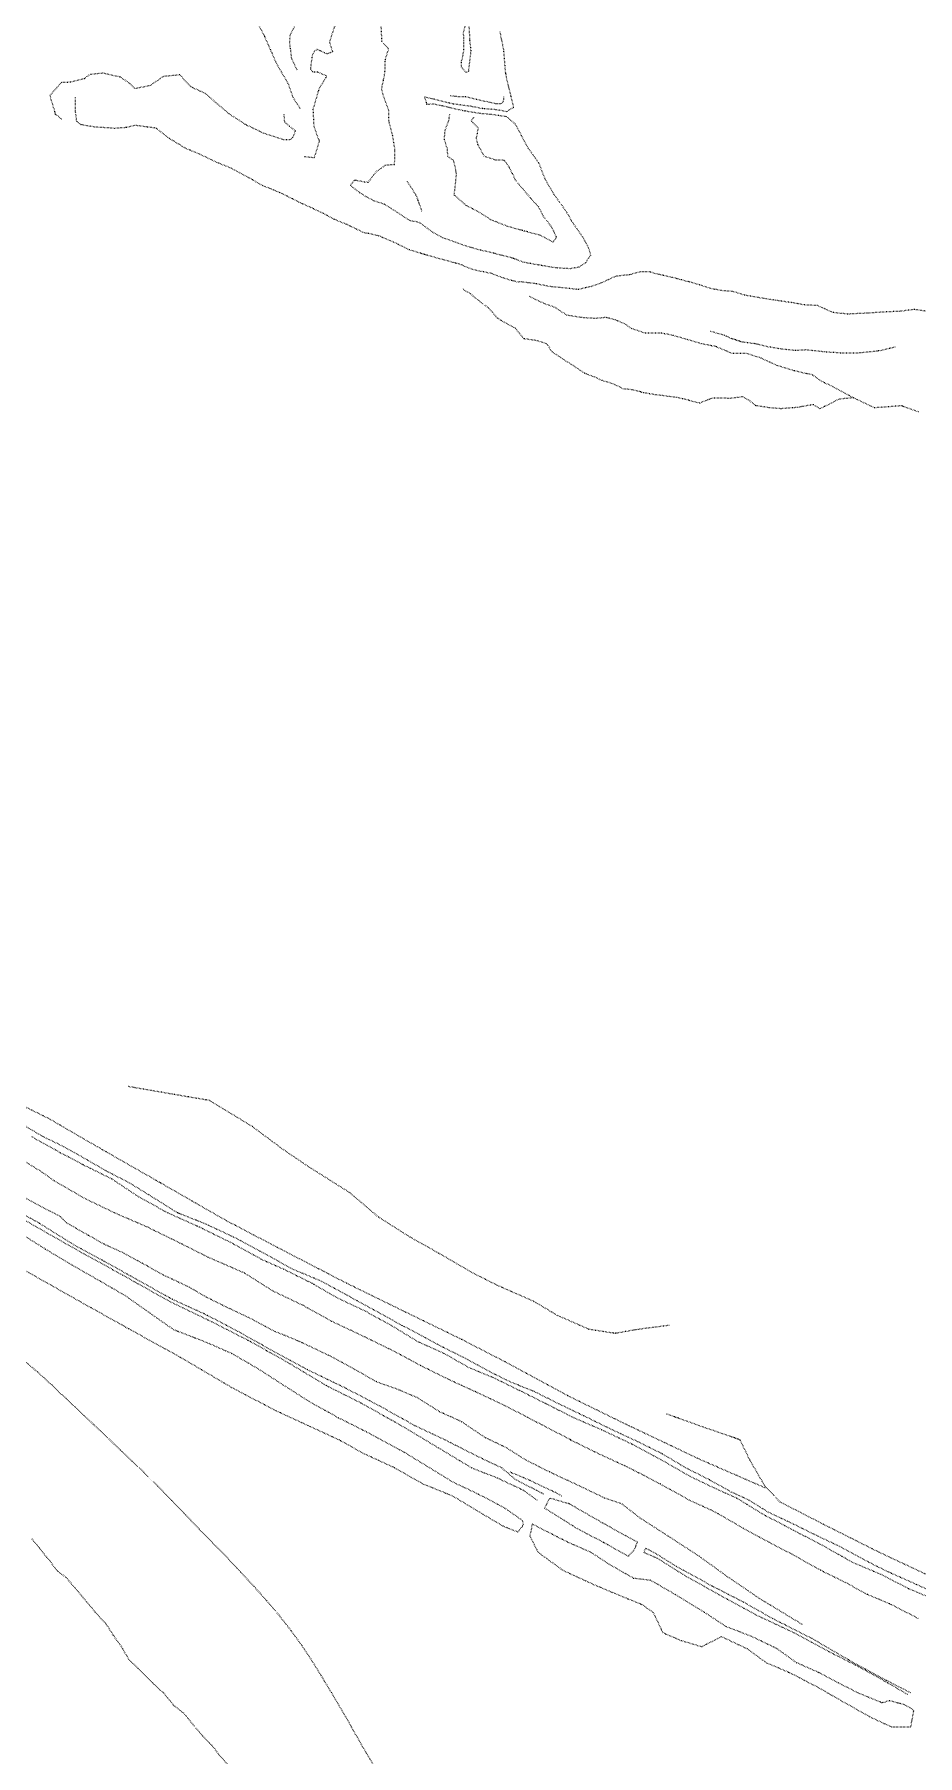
# Model space of a CAD drawing. Extents: x 682410 to 689460, y 7661803 to 7669124.
# Drawn here: x 686623.2 to 686843.2, y 7665114.4 to 7665543 of the extents above; entities that cross this region are included whole.
import ezdxf

# ---------------------------------------------------------------- set-up
doc = ezdxf.new("R2010")
doc.units = 0
doc.header["$MEASUREMENT"] = 0
doc.linetypes.add('DOT', pattern=[0.25, 0, -0.25])
doc.layers.add('02 TOE_Line', color=1, linetype='DOT', lineweight=20)

msp = doc.modelspace()

# ---------------------------------------------------------------- linework, layer by layer
at = {"layer": '02 TOE_Line'}
for points in [[(686728.42, 7665573.59, 4169.87), (686728.51, 7665571.13, 4169.18), (686728.37, 7665568.38, 4169.06), (686729.65, 7665563.97, 4169.35), (686729.99, 7665560.76, 4169.58), (686730.35, 7665556.7, 4169.77), (686730.49, 7665553.45, 4169.19), (686730.93, 7665550.25, 4169.01), (686731.34, 7665546.25, 4169.1), (686731.53, 7665543.8, 4168.9), (686731.63, 7665541.53, 4168.74), (686731.94, 7665538.92, 4168.66), (686731.48, 7665535.37, 4168.39), (686731.35, 7665533.76, 4168.37), (686730.73, 7665533.52, 4168.38), (686729.56, 7665534.91, 4168.43), (686729.63, 7665536.42, 4168.55), (686730.21, 7665538.85, 4168.69), (686730.18, 7665541.54, 4168.72), (686730.12, 7665543.61, 4168.91), (686730.62, 7665545.3, 4169.04), (686730.37, 7665547.59, 4169.14), (686730.23, 7665550.24, 4169.08), (686730.36, 7665552.95, 4169.15)], [(686688.64, 7665534.14, 4155.7), (686687.3, 7665536.94, 4155.33), (686686.99, 7665539.51, 4155.04), (686686.78, 7665540.88, 4154.74), (686686.95, 7665542.95, 4154.59), (686688.88, 7665546.71, 4154.34), (686690.06, 7665548.26, 4154.62), (686691.15, 7665550.27, 4154.79), (686693.05, 7665552.39, 4154.91), (686694.96, 7665556.09, 4155.19), (686698.29, 7665559.11, 4155.48), (686701.61, 7665560.72, 4156.13), (686704.65, 7665560.61, 4156.81), (686706.74, 7665560.87, 4157.18), (686711.02, 7665559.28, 4158.12)], [(686705.23, 7665554.04, 4156.83), (686703.43, 7665552.38, 4156.51), (686701.08, 7665548.65, 4156.35), (686697.89, 7665544.83, 4156.29), (686696.69, 7665541.04, 4156.28), (686697.49, 7665538.66, 4156.48), (686696.18, 7665538.13, 4156.43), (686695.47, 7665538.43, 4156.4), (686693.66, 7665539.26, 4156.4), (686692.81, 7665538.66, 4156.45), (686692.38, 7665537.65, 4156.48), (686691.93, 7665534.38, 4156.45), (686692.58, 7665533.71, 4156.4), (686693.68, 7665533.7, 4156.45), (686695.96, 7665532.68, 4156.65), (686695.73, 7665532.16, 4156.76), (686694.06, 7665529.42, 4156.84), (686692.59, 7665524.31, 4157.21), (686692.79, 7665520.16, 4157.69), (686694.15, 7665516.44, 4158.75), (686692.89, 7665512.26, 4159.18), (686690.43, 7665512.52, 4159.45)], [(686678.96, 7665545.53, 4152.51), (686680.49, 7665542.53, 4153.19), (686681.99, 7665539.18, 4153.8), (686683.34, 7665536.07, 4154.43), (686684.68, 7665533.7, 4154.9), (686686.34, 7665530.83, 4155.53), (686687.62, 7665527.26, 4156.09), (686689.53, 7665524.36, 4156.77)], [(686739.15, 7665543.67, 4168.29), (686740.07, 7665539.15, 4168.23), (686740.54, 7665533.32, 4168.25), (686741.46, 7665529.28, 4168.16), (686742.25, 7665526.22, 4168.14), (686742.52, 7665524.81, 4168.02), (686740.84, 7665523.76, 4167.83), (686738.18, 7665524.25, 4167.36), (686734.88, 7665524.52, 4167.12), (686731.83, 7665525.1, 4167.13), (686727.34, 7665525.69, 4166.91), (686720.41, 7665527.45, 4165.86), (686720.9, 7665525.59, 4166.11), (686722.69, 7665525.72, 4166.39), (686726.05, 7665524.97, 4166.86), (686729.95, 7665524.07, 4166.88), (686734.01, 7665523.4, 4167.16), (686737.04, 7665523.12, 4167.27), (686739.2, 7665522.8, 4167.37), (686740.76, 7665522.58, 4167.57), (686742.96, 7665520.7, 4168.15), (686744.48, 7665517.85, 4168.1), (686746.24, 7665514.63, 4168.13), (686748.74, 7665511.15, 4168.14), (686750.42, 7665506.92, 4168.4), (686752.61, 7665503.21, 4168.41), (686755.72, 7665498.86, 4168.51), (686757.03, 7665496.49, 4168.52), (686759.84, 7665492.49, 4168.6), (686761.45, 7665489.38, 4168.45), (686761.78, 7665488.03, 4168.27), (686760.46, 7665486.08, 4168.08), (686758.84, 7665485.03, 4167.74), (686756.8, 7665484.64, 4167.55), (686753.03, 7665484.86, 4167.33), (686748.92, 7665485.56, 4167), (686745.24, 7665486.2, 4166.69), (686742.16, 7665487.32, 4166.39), (686737.96, 7665488.42, 4165.91), (686734.34, 7665489.27, 4165.51), (686731.6, 7665490.01, 4165.29), (686728.02, 7665491.26, 4165.02), (686724.96, 7665492.37, 4164.77), (686722.42, 7665493.75, 4164.58), (686719.08, 7665496.19, 4164.01), (686716.69, 7665496.64, 4163.66), (686713.16, 7665498.98, 4163.32), (686710.33, 7665500.74, 4162.93), (686707.77, 7665501.53, 4162.58), (686705.87, 7665502.56, 4162.21), (686704.18, 7665503.6, 4161.73), (686701.94, 7665505.4, 4160.6), (686702.97, 7665506.75, 4160.36), (686706.34, 7665506.15, 4160.95), (686708.26, 7665508.73, 4160.77), (686710.74, 7665510.52, 4161), (686712.93, 7665510.61, 4161.12), (686713.03, 7665514.3, 4160.67), (686712.45, 7665517.89, 4160.2), (686711.47, 7665521.56, 4159.6), (686711.51, 7665523.98, 4159.34), (686710.39, 7665526.93, 4158.94), (686709.71, 7665529.38, 4158.64), (686710.19, 7665531.64, 4158.6), (686710.54, 7665533.75, 4158.33), (686710.63, 7665536.72, 4158.19), (686711.44, 7665539.38, 4158.17), (686709.79, 7665541.23, 4157.9), (686709.51, 7665546.92, 4157.77)], [(686629.98, 7665521.87, 4155.05), (686628.47, 7665523.09, 4154.59), (686627.05, 7665527.8, 4153.49), (686629.98, 7665531.1, 4152.85), (686632.13, 7665531.17, 4153.21), (686635.65, 7665532.02, 4152.67), (686637.05, 7665533.09, 4152.38), (686640.24, 7665533.42, 4152.44), (686644.55, 7665532.44, 4152.69), (686646.8, 7665530.9, 4152.82), (686648.21, 7665529.56, 4153.14), (686652.01, 7665530.31, 4153.28), (686655.43, 7665532.6, 4152.86), (686659.32, 7665532.99, 4152.74), (686662.13, 7665530, 4153.54), (686665.77, 7665528.32, 4154.07), (686668.88, 7665525.6, 4154.82), (686671.74, 7665523.22, 4155.41), (686675.67, 7665520.65, 4156.24), (686680.32, 7665518.41, 4156.83), (686685.25, 7665516.83, 4157.39), (686686.91, 7665516.83, 4157.73), (686687.65, 7665517.44, 4157.6), (686688.23, 7665518.96, 4157.51), (686686.71, 7665520.15, 4157.14), (686685.56, 7665521.19, 4156.86), (686685.37, 7665523.18, 4156.53)], [(686846.06, 7665473.95, 4168.31), (686842.42, 7665474.51, 4168.52), (686839.05, 7665474.05, 4168.23), (686834.84, 7665473.85, 4168.32), (686830.85, 7665473.59, 4168.27), (686825.82, 7665473.35, 4168.08), (686822.18, 7665473.73, 4168.06), (686818.29, 7665475.48, 4168.04), (686815.09, 7665475.62, 4168.1), (686811.82, 7665476.21, 4167.95), (686807.74, 7665476.79, 4167.98), (686803.39, 7665477.49, 4167.93), (686800.16, 7665478.06, 4167.98), (686797.24, 7665478.98, 4167.9), (686794.14, 7665479.22, 4167.84), (686791.77, 7665479.71, 4167.9), (686788.91, 7665480.62, 4167.87), (686786.55, 7665481.32, 4167.92), (686784.32, 7665481.9, 4167.96), (686782.04, 7665482.5, 4167.95), (686778.78, 7665483.22, 4168.13), (686776.46, 7665483.84, 4168.2), (686774.31, 7665483.89, 4168.27), (686771.39, 7665483.13, 4168.28), (686768.01, 7665482.77, 4168.26), (686764.34, 7665481.05, 4168.45), (686761.91, 7665480.2, 4168.24), (686758.65, 7665479.47, 4167.97), (686755.54, 7665479.83, 4167.71), (686751.78, 7665480.18, 4167.45), (686747.91, 7665480.93, 4167.1), (686744.54, 7665481.35, 4166.73), (686743.45, 7665481.33, 4166.63), (686739.97, 7665482.35, 4166.29), (686737.19, 7665483.43, 4165.91), (686732.4, 7665484.42, 4165.61), (686729.17, 7665485.76, 4165.38), (686725.23, 7665486.84, 4164.89), (686720.43, 7665488.17, 4164.36), (686716.55, 7665489.39, 4163.82), (686712.63, 7665491.29, 4163.18), (686708.88, 7665492.87, 4162.74), (686705.14, 7665493.67, 4162.31), (686701.4, 7665495.49, 4161.82), (686697.79, 7665497, 4161.3), (686695.31, 7665498.37, 4160.85), (686692.03, 7665499.89, 4160.39), (686689.09, 7665501.21, 4160.06), (686686.92, 7665502.33, 4159.83), (686684.27, 7665503.65, 4159.45), (686681.82, 7665504.63, 4159.1), (686680, 7665505.37, 4158.82), (686676.64, 7665507.29, 4158.17), (686672.18, 7665509.67, 4157.56), (686668.63, 7665511.14, 4157.08), (686664.38, 7665513.15, 4156.46), (686660.79, 7665514.66, 4156.04), (686656.72, 7665517.14, 4155.59), (686653.5, 7665519.64, 4155.35), (686648.22, 7665520.36, 4155.05), (686646.02, 7665519.79, 4154.8), (686643.17, 7665519.61, 4154.69), (686638.24, 7665519.91, 4154.97), (686634.71, 7665520.53, 4154.83), (686633.72, 7665521.33, 4154.85), (686633.43, 7665523.72, 4154.55), (686633.43, 7665527.27, 4154.86)], [(686726.85, 7665527.8, 4168.41), (686728.03, 7665527.59, 4168.44), (686730.58, 7665527.54, 4168.66), (686732.61, 7665527.03, 4168.69), (686738.24, 7665525.76, 4169.29), (686739.56, 7665525.82, 4168.97), (686740.08, 7665526.32, 4168.82), (686740.18, 7665527.45, 4168.95)], [(686732.61, 7665522.4, 4168.68), (686732.01, 7665521.43, 4168.19), (686733.74, 7665519.75, 4168.27), (686733.25, 7665517.08, 4168.12), (686733.64, 7665515.54, 4168.12), (686735.17, 7665512.74, 4168.17), (686738, 7665511.8, 4168.25), (686740.21, 7665511.72, 4168.23), (686741.45, 7665509.98, 4168.26), (686743, 7665506.79, 4168.26), (686744.31, 7665505.15, 4168.32), (686746.84, 7665502.21, 4168.45), (686748.79, 7665500.04, 4168.57), (686749.94, 7665497.78, 4168.67), (686751.85, 7665495.29, 4168.69), (686753.24, 7665492.6, 4168.67), (686752.43, 7665491.27, 4168.83), (686749.15, 7665493.01, 4168.9), (686745.19, 7665494.03, 4168.86), (686740.89, 7665495.26, 4168.83), (686736.93, 7665496.83, 4168.89), (686734.25, 7665498.57, 4168.77), (686730.8, 7665500.37, 4168.85), (686727.81, 7665503, 4168.76), (686728.38, 7665508.3, 4168.54), (686727.66, 7665511.56, 4168.28), (686726.22, 7665512.57, 4168.35), (686726.1, 7665514.41, 4168.38), (686725.35, 7665516.81, 4168.33), (686725.5, 7665519.01, 4168.41), (686726.42, 7665521.58, 4168.32), (686726.76, 7665523.29, 4168.3)], [(686716.05, 7665506.4, 4164.02), (686718.25, 7665503, 4165.62), (686719.69, 7665499, 4165.98)], [(686827.25, 7665452.5, 4160.53), (686823.52, 7665452.14, 4161.5), (686821.68, 7665451.1, 4160.86), (686818.87, 7665449.77, 4160.34), (686817.3, 7665450.81, 4161.69), (686813.25, 7665450.08, 4161.83), (686812.12, 7665450.01, 4161.44), (686809.2, 7665449.78, 4161.54), (686806.19, 7665450.04, 4161.74), (686802.89, 7665450.55, 4161.05), (686801.31, 7665451.82, 4161.26), (686799.73, 7665452.76, 4161.61), (686796.56, 7665452.35, 4161.06), (686794.1, 7665452.41, 4160.88), (686792.01, 7665452.38, 4160.91), (686788.92, 7665451.18, 4160.73), (686784.69, 7665452.26, 4161.54), (686783.13, 7665452.6, 4161.84), (686777.88, 7665453.27, 4162.4), (686774.93, 7665453.77, 4162.98), (686772.33, 7665454.47, 4163.59), (686769.88, 7665454.73, 4163.99), (686767.4, 7665455.98, 4164.34), (686764.51, 7665456.85, 4164.86), (686762.68, 7665457.72, 4164.77), (686760.24, 7665458.62, 4164.97), (686757.69, 7665460.34, 4165.16), (686754.33, 7665462.5, 4165.18), (686752.17, 7665463.96, 4164.52), (686750.9, 7665465.94, 4164.39), (686748.47, 7665466.72, 4163.58), (686745.12, 7665467.22, 4162.97), (686742.97, 7665469.89, 4162.83), (686740.81, 7665470.97, 4162.39), (686738.59, 7665472.31, 4161.78), (686736.35, 7665474.91, 4162.16), (686733.83, 7665476.7, 4162.26), (686731.89, 7665478.36, 4162.25), (686729.77, 7665479.63, 4162.22)], [(686843.5, 7665449, 4155.78), (686839.19, 7665450.5, 4157.2), (686832.5, 7665450, 4158.38), (686827.25, 7665452.5, 4160.53), (686821.69, 7665455.5, 4163.47), (686819.5, 7665456.5, 4164.37), (686817.06, 7665458.19, 4165.39), (686812.45, 7665459.25, 4165.15), (686808.15, 7665460.57, 4164.9), (686804.21, 7665462.4, 4165.95), (686800.57, 7665463.57, 4166.05), (686797.05, 7665463.53, 4165.84), (686792.98, 7665465.26, 4165.7), (686789.33, 7665465.97, 4165.02), (686785.87, 7665467.01, 4165.25), (686782.29, 7665468.04, 4165.51), (686779.4, 7665468.62, 4165.96), (686775.46, 7665468.58, 4165.44), (686771.93, 7665469.75, 4165.86), (686770.53, 7665470.79, 4166.46), (686767.89, 7665471.94, 4166.71), (686765.65, 7665472.5, 4166.48), (686762.82, 7665472.25, 4165.82), (686759.39, 7665472.49, 4166.32), (686755.81, 7665473.09, 4166.29), (686752.93, 7665475, 4166.45), (686750.64, 7665475.78, 4166.65), (686748.79, 7665476.62, 4167.21), (686746.46, 7665477.8, 4167.27)], [(686837.66, 7665465.1, 4167.1), (686833.34, 7665464.13, 4166.72), (686828.38, 7665463.63, 4166.9), (686824.44, 7665463.62, 4167.07), (686819.98, 7665463.94, 4167.53), (686815.38, 7665464.42, 4167.54), (686812.81, 7665464.26, 4167.41), (686809.41, 7665464.62, 4167.38), (686805.62, 7665465.26, 4167.28), (686802.66, 7665465.98, 4167.08), (686799.59, 7665466.36, 4167.12), (686796.79, 7665467.27, 4167.15), (686795.08, 7665468.09, 4167.2), (686791.63, 7665469.02, 4167.02)], [(686805.31, 7665181, 4019.99), (686789.25, 7665188, 4019.29), (686771.31, 7665196.5, 4018.75), (686756, 7665204, 4018.09), (686740.31, 7665212.5, 4017.63), (686729.62, 7665218, 4017.51), (686715.25, 7665225, 4016.87), (686700.94, 7665232, 4016.11), (686684.5, 7665240.5, 4015.79), (686671.12, 7665247.5, 4015.38), (686654.56, 7665257, 4014.71), (686638.81, 7665266, 4014.21), (686626.75, 7665273, 4013.66), (686611.56, 7665280.5, 4013.23), (686595.06, 7665289, 4012.85), (686583, 7665296.5, 4012.64), (686573.75, 7665303.5, 4012.49), (686562.38, 7665313.5, 4012.73), (686554.31, 7665319.5, 4012.78)], [(686781.38, 7665221.5, 4031.84), (686773.62, 7665220.5, 4031.08), (686767.88, 7665219.5, 4030.49), (686761.38, 7665220.5, 4030.45), (686753.44, 7665224, 4030.35), (686747.56, 7665227.5, 4030.41), (686738.44, 7665231.5, 4030.73), (686732.5, 7665234.5, 4030.68), (686723.88, 7665239.5, 4030.54), (686716.75, 7665243.5, 4030.27), (686708.88, 7665248.5, 4029.84), (686701.81, 7665254.5, 4030.23), (686691.5, 7665261, 4030.19), (686684.87, 7665265.5, 4030.13), (686677.5, 7665271, 4028.91), (686666.81, 7665277.5, 4027.28), (686658, 7665279, 4026.1), (686646.44, 7665281, 4024.92)], [(686849.44, 7665154, 4019.63), (686842.87, 7665157, 4019.18), (686836.13, 7665160, 4018.79), (686831.06, 7665162.5, 4018.39), (686823.69, 7665166.5, 4018.14), (686818.38, 7665169, 4018.34), (686812.31, 7665172, 4018.03), (686806, 7665175, 4017.91), (686801.19, 7665178, 4017.79), (686796.81, 7665180, 4017.56), (686791.44, 7665183, 4017.36), (686785.5, 7665186, 4017.28), (686779.63, 7665189.5, 4017.02), (686773.56, 7665192.5, 4016.62), (686767.12, 7665195.5, 4016.31), (686760, 7665199, 4016.06), (686753.75, 7665202, 4015.98), (686747.75, 7665205, 4015.95), (686741.56, 7665207.5, 4015.69), (686736.56, 7665210, 4015.45), (686731.12, 7665213, 4015.29), (686725.06, 7665216, 4015.09), (686719.56, 7665219, 4015.08), (686714.75, 7665221.5, 4014.74), (686709.25, 7665224.5, 4014.18), (686702, 7665228.5, 4014.2), (686694.63, 7665232.5, 4013.85), (686687.5, 7665235.5, 4013.67), (686679.38, 7665240, 4013.48), (686672.81, 7665243.5, 4013.29), (686665.25, 7665247, 4012.98), (686658.88, 7665249.5, 4012.76), (686653.31, 7665253, 4012.66), (686646.81, 7665257, 4012.56), (686641, 7665260, 4012.25), (686635.81, 7665263, 4012.12), (686630.5, 7665266, 4011.83), (686625.31, 7665268.5, 4011.54), (686619.38, 7665272, 4011.43)], [(686622.5, 7665268.5, 4011.61), (686629.69, 7665264.5, 4011.77), (686635.38, 7665261.5, 4012.19), (686642.44, 7665258, 4012.46), (686649.19, 7665253.5, 4012.79), (686656.5, 7665249.5, 4012.62), (686664.31, 7665246, 4013.01), (686672.44, 7665242, 4013.36), (686679.69, 7665238, 4013.64), (686685.31, 7665235.5, 4013.7), (686692.38, 7665232, 4013.88), (686698.38, 7665228.5, 4014.11), (686705.75, 7665225, 4014.25), (686712.13, 7665221.5, 4014.46), (686718.69, 7665217.5, 4015.08), (686725.31, 7665214.5, 4015.13), (686731.44, 7665211, 4015.33), (686737.56, 7665208.5, 4015.6), (686744.69, 7665205, 4015.9), (686750.69, 7665202, 4016.13), (686757.62, 7665198.5, 4016.23), (686764.56, 7665195.5, 4016.31), (686772, 7665192, 4016.56), (686780.31, 7665187.5, 4017.06), (686786.38, 7665184, 4017.31), (686792.62, 7665181, 4017.51), (686798.19, 7665178.5, 4017.82), (686804.69, 7665174.5, 4018), (686812.31, 7665170.5, 4018.14), (686819.06, 7665167, 4018.31), (686827.06, 7665162.5, 4018.43), (686834.12, 7665159.5, 4018.8), (686840.94, 7665156, 4019.26), (686848, 7665153, 4019.65)], [(686843.38, 7665148.5, 4021.52), (686836.62, 7665152, 4021.13), (686830.69, 7665154.5, 4020.76), (686825.19, 7665157.5, 4020.53), (686819.06, 7665160.5, 4020.42), (686811.94, 7665164.5, 4020), (686806.13, 7665167.5, 4019.82), (686799.75, 7665171, 4019.78), (686792.81, 7665175, 4019.53), (686786.31, 7665178, 4019.1), (686779.12, 7665182, 4018.86), (686771.38, 7665186, 4018.72), (686763.81, 7665189.5, 4018.33), (686756.69, 7665193, 4018.05), (686756.81, 7665193, 4018.05), (686748.12, 7665197.5, 4017.69), (686740.44, 7665201.5, 4017.5), (686733, 7665205, 4017.37), (686726.44, 7665208, 4017.21), (686719.38, 7665211.5, 4016.85), (686712.88, 7665215, 4016.6), (686704.69, 7665219, 4016.25), (686697.25, 7665222.5, 4015.96), (686690.06, 7665226.5, 4015.62), (686682.69, 7665230, 4015.67), (686675.56, 7665234.5, 4015.5), (686666.38, 7665238.5, 4015.31), (686659.44, 7665242, 4015.02), (686651.25, 7665246, 4014.78), (686643.19, 7665249.5, 4014.36), (686635.88, 7665253, 4014.1), (686628.12, 7665257.5, 4013.62), (686625.31, 7665259.5, 4013.56), (686618.06, 7665264, 4013.34)], [(686750.06, 7665179.5, 4007.69), (686743.19, 7665183, 4007.63), (686739.62, 7665186, 4007.63), (686733.31, 7665189, 4007.2), (686725.44, 7665193, 4007.08), (686718, 7665196.5, 4007.17), (686709.06, 7665201.5, 4007.21), (686700.44, 7665206, 4007.07), (686691.12, 7665210.5, 4007.3), (686682.81, 7665215, 4007.8), (686673.88, 7665220, 4007.9), (686666.25, 7665224, 4007.94), (686657.5, 7665228, 4007.79), (686648.56, 7665233, 4007.76), (686640.5, 7665237.5, 4007.75), (686633.12, 7665241.5, 4007.61), (686624.25, 7665247, 4007.19), (686614.44, 7665252.5, 4007.01)], [(686814.5, 7665147, 4010.15), (686803.81, 7665153.5, 4010.27), (686795.75, 7665159, 4010.63), (686788.81, 7665164, 4010.17), (686781.12, 7665169, 4009.96), (686774.12, 7665173.5, 4009.99), (686769.62, 7665177, 4010.22), (686765.25, 7665178.5, 4010.14), (686759, 7665181.5, 4010.11), (686751.5, 7665185, 4010.21), (686745.56, 7665188, 4010.14), (686740.81, 7665191, 4010.18), (686735.62, 7665193.5, 4010.11), (686729.62, 7665197.5, 4010.24), (686724.13, 7665200, 4010.03), (686718.56, 7665203.5, 4010.29), (686713.81, 7665205.5, 4010.34), (686708.31, 7665207.5, 4010.29), (686703.06, 7665210.5, 4010.33), (686697.62, 7665213.5, 4010.42), (686689.19, 7665217.5, 4010.35), (686683.06, 7665220, 4010.27), (686676.44, 7665223.5, 4010.07), (686671.12, 7665226, 4010.93), (686666.06, 7665228.5, 4010.83), (686661.75, 7665231, 4010.47), (686655.38, 7665234, 4011), (686650, 7665237, 4011.38), (686645.44, 7665239.5, 4011.58), (686641, 7665241.5, 4010.81), (686636.44, 7665244, 4010.71), (686631.25, 7665247, 4011.05), (686629.75, 7665248.5, 4010.21), (686619.44, 7665254, 4009.92)], [(686618.5, 7665249, 4007.09), (686626.38, 7665244.5, 4007.24), (686634.31, 7665240, 4007.78), (686645.25, 7665234, 4007.9), (686656.81, 7665227.5, 4007.73), (686667.19, 7665222.5, 4008.06), (686677, 7665217.5, 4007.86), (686686.81, 7665212, 4007.48), (686695.94, 7665206.5, 4007.25), (686704.94, 7665202, 4007.32), (686714.69, 7665196.5, 4007.32), (686723.88, 7665191, 4007.15), (686732.19, 7665186, 4007.31), (686738.56, 7665183.5, 4007.54), (686744.94, 7665180.5, 4007.88), (686748.38, 7665178, 4007.81)], [(686619.56, 7665244.5, 4009.98), (686625.94, 7665240.5, 4010), (686632.62, 7665236.5, 4010.08), (686639.62, 7665232.5, 4010.19), (686645.69, 7665229, 4010), (686652.06, 7665224.5, 4009.72), (686657.81, 7665220.5, 4009.85), (686666.75, 7665217, 4009.72), (686672.38, 7665214.5, 4009.53), (686678.44, 7665211, 4009.5), (686684.69, 7665207, 4009.52), (686691.75, 7665202.5, 4009.56), (686698.94, 7665198.5, 4009.78), (686705.94, 7665195, 4010.03), (686715.19, 7665190, 4009.93), (686721.75, 7665186, 4009.9), (686727.44, 7665182.5, 4009.74), (686733.81, 7665179.5, 4009.73), (686740.38, 7665176, 4009.8), (686744.69, 7665173, 4009.84), (686745, 7665172, 4009.97), (686744.81, 7665171.5, 4009.92), (686743.62, 7665170, 4009.86), (686739.94, 7665171.5, 4009.83), (686734.88, 7665174.5, 4009.89), (686727.37, 7665179, 4009.73), (686720, 7665182, 4010.05), (686712.94, 7665186, 4009.93), (686705.32, 7665189.53, 4009.11), (686699.09, 7665192.96, 4009.22), (686691.22, 7665196.6, 4009.35), (686683.35, 7665200.23, 4009.49), (686672.4, 7665205.97, 4009.65), (686659.71, 7665213.45, 4009.59), (686646.62, 7665220.67, 4009.79), (686634.14, 7665227.64, 4009.84), (686627.17, 7665231.57, 4009.71), (686620.21, 7665235.51, 4009.57)], [(686707.82, 7665111.85, 4009.86), (686705.65, 7665115.4, 4009.81), (686703.57, 7665119.03, 4009.82), (686701.54, 7665122.68, 4009.82), (686699.39, 7665126.33, 4009.78), (686697.18, 7665130.07, 4009.75), (686694.88, 7665133.88, 4009.73), (686692.49, 7665137.77, 4009.74), (686689.92, 7665141.67, 4009.7), (686687.1, 7665145.53, 4009.68), (686684.14, 7665149.32, 4009.72), (686681.04, 7665152.97, 4009.74), (686677.84, 7665156.54, 4009.72), (686674.54, 7665160.09, 4009.7), (686671.19, 7665163.65, 4009.71), (686667.76, 7665167.16, 4009.7), (686664.31, 7665170.74, 4009.68), (686660.86, 7665174.31, 4009.7), (686657.42, 7665177.88, 4009.75), (686653.97, 7665181.44, 4009.77), (686650.43, 7665184.95, 4009.69), (686647.5, 7665187.71, 4009.68), (686644.58, 7665190.5, 4009.68), (686641.68, 7665193.29, 4009.75), (686638.05, 7665196.69, 4009.81), (686634.49, 7665200.05, 4009.88), (686630.99, 7665203.36, 4009.98), (686627.5, 7665206.67, 4010.04), (686623.92, 7665209.91, 4010.08), (686620.23, 7665213.06, 4010.11)], [(686922.06, 7665123, 4024.19), (686913.94, 7665127.5, 4024.08), (686899.12, 7665133, 4023.47), (686886.06, 7665140, 4022.9), (686876.81, 7665143.5, 4022.5), (686867.81, 7665147.5, 4022.17), (686857.75, 7665153, 4021.88), (686849.62, 7665157.5, 4021.63), (686833.62, 7665165, 4020.94), (686819.69, 7665172, 4020.47), (686809, 7665177.5, 4020.02), (686805.19, 7665181.5, 4020.14), (686801.44, 7665188, 4020.4), (686799, 7665193, 4020.23), (686790.31, 7665196, 4020.2), (686780.5, 7665199.5, 4019.75)], [(686741.69, 7665185, 4008.11), (686746.5, 7665183, 4008.32), (686750.63, 7665181, 4008.25), (686752.94, 7665180, 4007.54), (686754.56, 7665179, 4007.63)], [(686622.54, 7665168.32, 3994.56), (686624.44, 7665166.05, 3994.49), (686626.22, 7665163.77, 3994.48), (686627.14, 7665162.74, 3994.38), (686627.94, 7665161.5, 3994.54), (686628.86, 7665160.4, 3994.53), (686631.11, 7665158.69, 3994.81), (686635.37, 7665153.65, 3994.72), (686638.34, 7665150.08, 3994.65), (686641.07, 7665147.09, 3994.75), (686642.85, 7665144.27, 3994.8), (686644.9, 7665141.46, 3994.9), (686646.62, 7665138.38, 3994.95), (686649.07, 7665136.05, 3994.98), (686652.57, 7665132.5, 3995.15), (686655.34, 7665129.98, 3995.25), (686657.91, 7665126.87, 3995.43), (686660.35, 7665124.97, 3995.54), (686662.76, 7665122.01, 3995.77), (686665.13, 7665119.21, 3995.94), (686667.38, 7665116.93, 3996.09), (686669.26, 7665114.48, 3996.35), (686672.1, 7665111.33, 3996.59)], [(686841.5, 7665130, 4008.5), (686835.63, 7665133, 4008.16), (686826.38, 7665138, 4008.16), (686816.94, 7665143.5, 4008.3), (686807.06, 7665148.5, 4008.32), (686800, 7665152.5, 4008.38), (686792.19, 7665156.5, 4008.38), (686783.06, 7665161.5, 4009.09), (686778.25, 7665164.5, 4008.98), (686775.5, 7665166, 4008.61), (686775, 7665165, 4008.64), (686778.44, 7665163.5, 4009.01), (686784.75, 7665159.5, 4009.05), (686793.69, 7665154.5, 4008.44), (686802.81, 7665149.5, 4008.57), (686812.38, 7665145, 4008.19), (686820.69, 7665140.5, 4008.14), (686828.62, 7665136.5, 4008.09), (686835.81, 7665132.5, 4008.12), (686840.94, 7665129.5, 4008.39)]]:
    msp.add_polyline3d(points, dxfattribs=at)
for points in [[(686773.44, 7665167.5, 4007.5), (686765.25, 7665172, 4006.9), (686756.56, 7665177, 4006.85), (686751.56, 7665178.5, 4007.13), (686750.31, 7665176, 4007.07), (686758.31, 7665171, 4006.27), (686764.94, 7665167.5, 4006.82), (686771.19, 7665164, 4007.26), (686772.62, 7665165.5, 4007.5)], [(686841.81, 7665126, 4010.11), (686840.06, 7665127, 4010.36), (686836.25, 7665128, 4010.21), (686834.38, 7665127.5, 4010.22), (686828.31, 7665130, 4010.3), (686823.44, 7665132.5, 4010.3), (686818.69, 7665135, 4010.3), (686813.06, 7665137.5, 4010.44), (686808.19, 7665141, 4010.29), (686801.94, 7665144, 4010.55), (686795.5, 7665146.5, 4010.36), (686790.19, 7665150, 4010.37), (686782.81, 7665154.5, 4010.12), (686776.75, 7665158, 4010.17), (686772.5, 7665158.5, 4010.11), (686766.38, 7665162, 4010.33), (686761.81, 7665165, 4010.25), (686756.06, 7665167.5, 4010.19), (686747.25, 7665172, 4009.84), (686746.62, 7665169, 4009.9), (686748.69, 7665165, 4009.91), (686754.88, 7665160.5, 4009.95), (686762.5, 7665157, 4010.41), (686769.62, 7665154, 4010.22), (686774.56, 7665152, 4010.31), (686777.38, 7665150, 4010.15), (686779.75, 7665145, 4010.18), (686784.38, 7665143, 4010.29), (686789.44, 7665141.5, 4010.29), (686794.38, 7665144, 4010.44), (686800.75, 7665141, 4010.46), (686805.56, 7665137.5, 4010.47), (686811.44, 7665135, 4010.25), (686818.19, 7665131.5, 4010.46), (686825.19, 7665127.5, 4010.2), (686831.38, 7665124, 4010.27), (686836.81, 7665121.5, 4010.22), (686841.56, 7665121.5, 4010.06), (686842.31, 7665125.5, 4010.06)]]:
    msp.add_polyline3d(points, close=True, dxfattribs=at)

doc.saveas('drawing.dxf')
